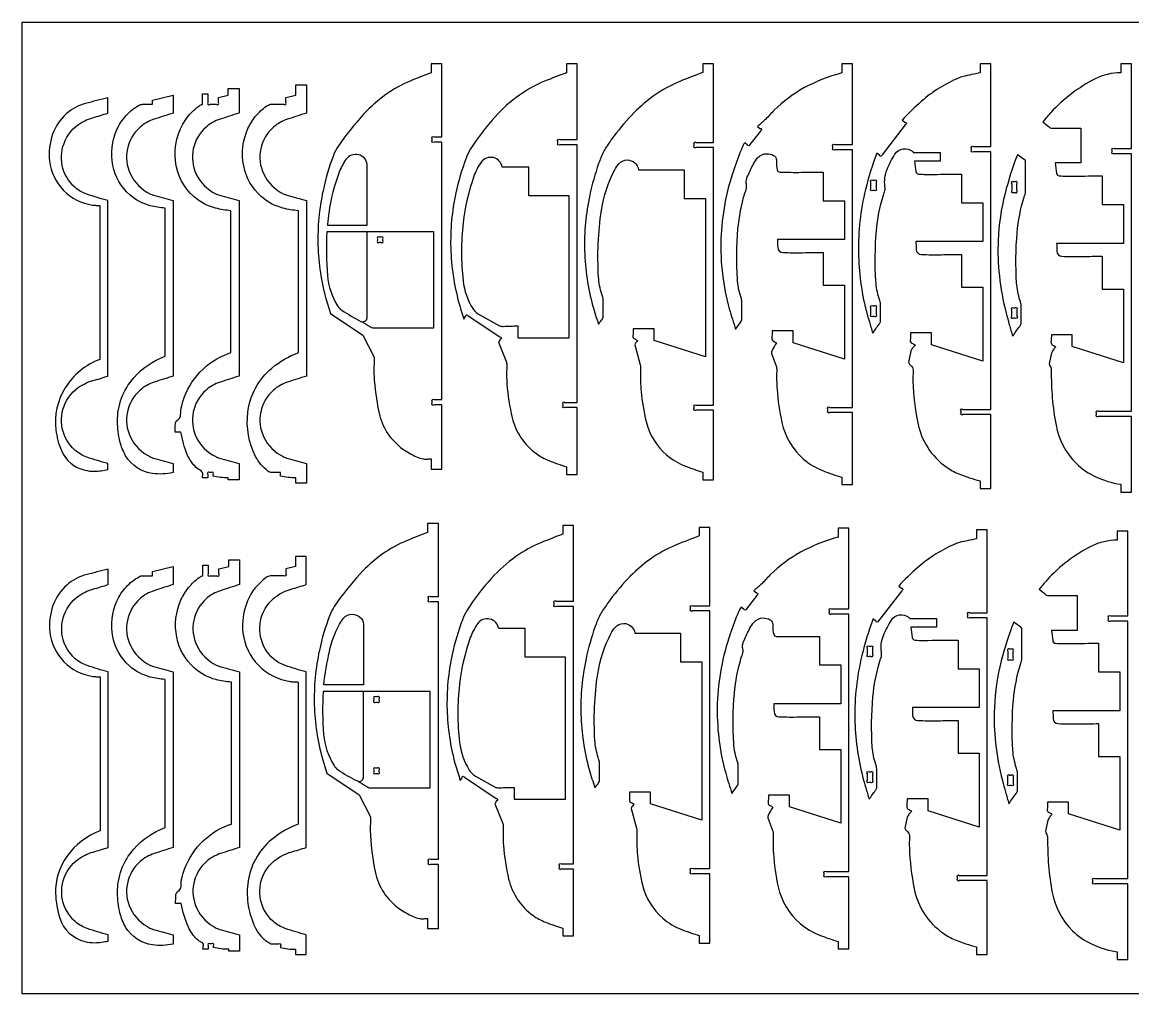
# Model space of a CAD drawing. Extents: x -74 to 131, y -35 to 58.
# Drawn here: x -73.9 to 32.1, y -34.5 to 58.2 of the extents above; entities that cross this region are included whole.
import ezdxf

# ---------------------------------------------------------------- set-up
doc = ezdxf.new("R2010")
doc.units = 0
doc.header["$MEASUREMENT"] = 0
doc.layers.get('0').update_dxf_attribs({"linetype": 'CONTINUOUS'})
doc.layers.add('ETCH', color=5, linetype='CONTINUOUS')
doc.layers.add('LAYER_1', color=18, linetype='CONTINUOUS')

msp = doc.modelspace()

# ---------------------------------------------------------------- linework, layer by layer
msp.add_lwpolyline([(131.01, 58.16), (131.01, -34.55), (-73.86, -34.55), (-73.86, 58.16)], close=True)
at = {"layer": 'ETCH'}
for points in [[(-41.47, 29.59, -0.012843), (-40.62, 29.09, 0.077208), (-40.4, 28.99), (-34.57, 28.99), (-34.57, 38.16), (-40.95, 38.16)], [(-41.81, -14.27, -0.012843), (-40.97, -14.78, 0.077208), (-40.74, -14.88), (-34.91, -14.88), (-34.91, -5.71), (-41.29, -5.71)]]:
    msp.add_lwpolyline(points, format="xyb", dxfattribs=at)
at = {"layer": 'LAYER_1'}
for points in [[(-34.82, 16.49), (-34.82, 15.53), (-33.8, 15.53), (-33.8, 21.65), (-34.55, 21.65, -1), (-34.72, 21.83), (-34.72, 21.97, -1), (-34.55, 22.15), (-33.8, 22.15), (-33.8, 46.72), (-34.55, 46.72, -1), (-34.72, 46.9), (-34.72, 47.04, -1), (-34.55, 47.22), (-33.8, 47.22), (-33.8, 54.18), (-34.82, 54.18), (-34.82, 53.32, 0.01158), (-36.83, 52.55, 0.056715), (-39.15, 51.26, 0.052187), (-41.28, 49.38, 0.037532), (-43.73, 46.28, 0.058109), (-44.16, 45.45, 0.037025), (-45.15, 42.08, 0.060336), (-45.63, 36.88, 0.060322), (-44.86, 31.72), (-44.44, 30.36), (-41.36, 28.31), (-40.3, 26.27, -0.078028), (-40.26, 25.89, 0.031), (-40.28, 24.4, 0.037901), (-39.83, 20.98, 0.189405), (-37.52, 17.43, 0.049278), (-36.22, 16.69, 0.066747), (-35.56, 16.49, 0.057733), (-35.19, 16.48, -0.019225)], [(-21.91, 15.73), (-21.91, 15), (-20.89, 15), (-20.89, 21.39), (-22.06, 21.39, -1), (-22.24, 21.57), (-22.24, 21.71, -1), (-22.06, 21.89), (-20.89, 21.89), (-20.89, 46.46), (-22.56, 46.46, -1), (-22.74, 46.63), (-22.74, 46.78, -1), (-22.56, 46.96), (-20.89, 46.96), (-20.89, 54.18), (-21.91, 54.18), (-21.91, 53.34, 0.011138), (-24, 52.53, 0.057158), (-26.4, 51.21, 0.053536), (-28.73, 49.13, 0.043612), (-31.06, 46.08, 0.051411), (-31.5, 45.19, 0.036287), (-32.47, 41.87, 0.060336), (-32.96, 36.61, 0.060322), (-32.18, 31.4, 0.011291), (-31.95, 30.62, -0.003763), (-31.7, 29.84), (-31.54, 30.09, -1), (-31.29, 30.14), (-28.28, 28.13, -1), (-28.23, 27.89), (-28.41, 27.62), (-27.64, 25.74, -0.057304), (-27.61, 25.32, 0.029813), (-27.59, 23.66, 0.040877), (-27.09, 20.42, 0.181545), (-24.75, 16.97, 0.05984), (-23.59, 16.34, 0.017043)], [(-8.9, 15.22), (-8.9, 14.49), (-7.87, 14.49), (-7.87, 21.13), (-9.55, 21.13, -1), (-9.72, 21.31), (-9.72, 21.46, -1), (-9.55, 21.63), (-7.87, 21.63), (-7.87, 46.2), (-9.55, 46.2, -1), (-9.72, 46.38), (-9.72, 46.52, -1), (-9.55, 46.7), (-7.87, 46.7), (-7.87, 54.18), (-8.9, 54.18), (-8.9, 53.36, 0.009719), (-11.1, 52.51, 0.05729), (-13.53, 51.17, 0.042456), (-15.45, 49.54, 0.035928), (-17.38, 47.29, 0.013503), (-18.11, 46.25, 0.032705), (-18.37, 45.79, 0.029032), (-18.84, 44.67, 0.031155), (-19.69, 41.66, 0.060336), (-20.18, 36.35, 0.060323), (-19.39, 31.08, 0.011291), (-19.13, 30.21, -0.003763), (-18.86, 29.34, -0.036784), (-18.62, 29.65, 0.110753), (-18.42, 29.99), (-18.42, 31.81, 0.034327), (-18.53, 32.21, -0.065222), (-18.85, 33.87, -0.053378), (-18.57, 40.22, -0.084019), (-17.31, 44.07, -0.054475), (-16.92, 44.64, -0.22028), (-16.1, 45.02, -0.181086), (-15.4, 44.75, -0.177894), (-15.02, 44.08), (-10.67, 44.08), (-10.67, 41.35), (-8.64, 41.35), (-8.64, 26.24), (-13.54, 27.8), (-13.54, 28.92), (-15.53, 28.92, -0.024568), (-15.57, 28.23, 0.148453), (-15.53, 28.06, 0.167335), (-15.4, 27.94, -0.043011), (-15.12, 27.78, -0.053806), (-15.28, 27.59, 0.162675), (-15.39, 27.37), (-14.87, 25.48, -0.03761), (-14.85, 24.97, 0.029502), (-14.78, 22.92, 0.037089), (-14.31, 20.07, 0.157363), (-12.36, 16.88, 0.085148), (-10.56, 15.81, 0.015306)], [(4.36, 14.74), (4.36, 14.05), (5.38, 14.05), (5.38, 20.91), (3.21, 20.91, -1), (3.03, 21.09), (3.03, 21.24, -1), (3.21, 21.41), (5.38, 21.41), (5.38, 45.98), (3.71, 45.98, -1), (3.53, 46.16), (3.53, 46.3, -1), (3.71, 46.48), (5.38, 46.48), (5.38, 54.18), (4.36, 54.18), (4.36, 53.32, 0.061921), (0.76, 51.89, 0.067998), (-2.07, 49.78, 0.021444), (-2.49, 49.33, -0.02519), (-2.91, 48.89, -0.020295), (-3.3, 48.55, 0.006764), (-3.69, 48.22), (-3.44, 48.03, -1), (-3.4, 47.78), (-4.4, 46.5, -1), (-4.65, 46.47), (-4.9, 46.66, 0.056291), (-5.14, 46.22, 0.012633), (-5.94, 44.09, 0.075447), (-7.16, 37.48, 0.075461), (-6.37, 30.8, 0.011291), (-6.07, 29.83, -0.003763), (-5.77, 28.86, -0.014708), (-5.27, 29.57, 0.088472), (-5.17, 29.77), (-5.17, 31.58, 0.040504), (-5.27, 31.99, -0.066048), (-5.6, 33.65, -0.037693), (-5.54, 38.44, -0.052115), (-4.88, 41.84, -0.029026), (-4.8, 42.06, 0.063373), (-4.73, 42.29, 0.083563), (-4.73, 42.7, -0.089498), (-4.73, 43.11, -0.058075), (-4.61, 43.49, -0.017801), (-4.06, 44.64, -0.055681), (-3.66, 45.23, -0.219798), (-2.81, 45.62, -0.117737), (-2.14, 45.46, -0.172185), (-1.93, 45.24, -0.124003), (-1.86, 44.83, 0.08265), (-1.79, 44.07, 0.164391), (-1.69, 43.92, 0.161089), (-1.52, 43.86, 0.009921), (0.53, 43.84, -0.003307), (2.59, 43.86), (2.59, 41.13), (4.62, 41.13), (4.62, 37.42), (-1.77, 37.42, 0.009842), (-1.75, 36.67, 0.393252), (-1.27, 36.19, 0.012272), (0.66, 36.17, -0.004091), (2.59, 36.19), (2.59, 33.06), (4.62, 33.06), (4.62, 26.02), (-0.28, 27.58), (-0.28, 28.7), (-2.28, 28.7, -0.024568), (-2.31, 28.01, 0.148453), (-2.28, 27.84, 0.167335), (-2.15, 27.72, -0.043011), (-1.86, 27.56, 0.035977), (-2.3, 26.78, 0.130623), (-2.35, 26.54), (-1.86, 25.27, -0.05357), (-1.84, 24.85, 0.029114), (-1.81, 23.15, 0.035901), (-1.35, 19.97, 0.163176), (0.73, 16.47, 0.085575), (2.61, 15.35, 0.014882)], [(17.58, 14.4), (17.58, 13.67), (18.6, 13.67), (18.6, 20.72), (15.93, 20.72, -1), (15.75, 20.9), (15.75, 21.05, -1), (15.93, 21.22), (18.6, 21.22), (18.6, 45.79), (16.93, 45.79, -1), (16.75, 45.97), (16.75, 46.11, -1), (16.93, 46.29), (18.6, 46.29), (18.6, 54.18), (17.58, 54.18), (17.58, 53.33, 0.012013), (15.95, 52.98, 0.043438), (15.52, 52.84, 0.077071), (11.99, 50.63, 0.031251), (10.14, 48.82), (10.4, 48.63, -1), (10.43, 48.38), (8.21, 45.52, -1), (7.96, 45.49), (7.71, 45.68, 0.028113), (6.64, 42.2, 0.065025), (5.96, 36.18, 0.028538), (6.17, 33.38, 0.029197), (6.69, 30.68, 0.011608), (7, 29.58, -0.003869), (7.32, 28.48, -0.014708), (7.93, 29.34, 0.088472), (8.05, 29.58), (8.05, 31.39, 0.040504), (7.95, 31.8, -0.066048), (7.62, 33.46, -0.037693), (7.68, 38.25, -0.052115), (8.34, 41.65, -0.028884), (8.42, 41.87, 0.062945), (8.49, 42.1, 0.076202), (8.49, 42.5, -0.133631), (8.69, 44.11, -0.043844), (9.44, 45.57, -0.460888), (11.14, 45.82, -0.102034), (11.17, 45.77, 0.177148), (11.21, 45.73), (13.75, 45.73), (13.75, 44.9), (11.31, 44.9, 0.002487), (11.43, 43.92, 0.360375), (11.7, 43.67, 0.020957), (13.14, 43.64, -0.005432), (15.81, 43.67), (15.81, 40.94), (17.84, 40.94), (17.84, 37.23), (11.45, 37.23, 0.008503), (11.47, 36.48, 0.393252), (11.95, 36, 0.012272), (13.88, 35.98, -0.004091), (15.81, 36), (15.81, 32.87), (17.84, 32.87), (17.84, 25.83), (12.94, 27.39), (12.94, 28.51), (10.94, 28.51, -0.024568), (10.91, 27.82, 0.148453), (10.94, 27.65, 0.167335), (11.07, 27.53, -0.043011), (11.36, 27.37, -0.023258), (11.15, 27.09, 0.069876), (10.97, 26.78), (10.74, 25.73, 0.187059), (10.88, 25.5, -0.16278), (11.16, 25.08, -0.090499), (11.19, 24.84, 0.028996), (11.16, 23.88, 0.041055), (11.62, 19.93, 0.191262), (14.34, 15.73, 0.0569), (15.54, 15.07, 0.036435)], [(31.01, 14.07), (31.01, 13.32), (32.03, 13.32), (32.03, 20.55), (28.86, 20.55, -1), (28.69, 20.73), (28.69, 20.88, -1), (28.86, 21.05), (32.03, 21.05), (32.03, 45.62), (30.36, 45.62, -1), (30.19, 45.8), (30.19, 45.95, -1), (30.36, 46.12), (32.03, 46.12), (32.03, 54.18), (31.01, 54.18), (31.01, 53.34, 0.117904), (28.55, 52.75, 0.090171), (24.33, 49.55, 0.014621), (23.95, 49.11, -0.004873), (23.57, 48.65, -0.016502), (24.19, 48.15, 0.09933), (24.36, 48.05), (27.19, 48.05), (27.19, 44.73), (24.74, 44.73, 0.001901), (24.86, 43.75, 0.360443), (25.13, 43.5, 0.020886), (26.57, 43.47, -0.005414), (29.24, 43.5), (29.24, 40.77), (31.27, 40.77), (31.27, 37.06), (24.88, 37.06, 0.008503), (24.9, 36.31, 0.393252), (25.38, 35.83, 0.012272), (27.31, 35.81, -0.004091), (29.24, 35.83), (29.24, 32.7), (31.27, 32.7), (31.27, 25.66), (26.37, 27.22), (26.37, 28.34), (24.38, 28.34, -0.024568), (24.34, 27.65, 0.148453), (24.38, 27.48, 0.167335), (24.5, 27.36, -0.043011), (24.79, 27.2, -0.023258), (24.58, 26.92, 0.069876), (24.4, 26.61), (24.17, 25.56, 0.112129), (24.25, 25.34, -0.149624), (24.37, 24.92, 0.049333), (24.82, 19.71, 0.153631), (26.76, 16.06, 0.08541), (28.56, 14.81, 0.072962)], [(-47.5, 26.64), (-47.5, 40.18, -0.045607), (-48.97, 40.42, -0.119052), (-51.04, 41.52, -0.164437), (-52.72, 44.45, -0.154496), (-52.32, 48.01, -0.067132), (-51.58, 49.2, -0.067132), (-50.56, 50.15, -0.094604), (-50.16, 50.33), (-48.88, 50.33, 1), (-48.7, 50.51), (-48.7, 50.97), (-47.76, 51.2), (-47.76, 52.18), (-46.74, 52.18), (-46.74, 49.49, -0.0023), (-48.54, 48.91, 0.102473), (-49.88, 48.15, 0.336459), (-50.81, 43.67, 0.170276), (-48.95, 41.8, 0.041463), (-48.59, 41.66, 0.008219), (-46.74, 41.15), (-46.74, 24.4, -0.0023), (-48.54, 23.82, 0.102473), (-49.88, 23.06, 0.336459), (-50.81, 18.58, 0.170276), (-48.95, 16.71, 0.041463), (-48.59, 16.57, 0.008219), (-46.74, 16.06), (-46.74, 14.17), (-47.76, 14.17), (-47.76, 14.7, -0.040458), (-48.49, 14.72, -0.040959), (-49.2, 14.86), (-49.2, 15.19), (-50.05, 15.19, -0.150836), (-50.41, 15.33, -0.117974), (-51.59, 16.73, -0.146319), (-52.33, 20.91, -0.192468), (-50.03, 25.16, -0.083871)], [(-65.68, 15.48), (-65.68, 16.06, -0.019771), (-67.69, 16.66, -0.097096), (-68.83, 17.33, -0.336459), (-69.75, 21.8, -0.170276), (-67.9, 23.67, -0.044461), (-67.13, 23.96, 0.01152), (-65.68, 24.4), (-65.68, 41.15, -0.019771), (-67.69, 41.75, -0.097096), (-68.83, 42.41, -0.336459), (-69.75, 46.89, -0.170276), (-67.9, 48.76, -0.044461), (-67.13, 49.05, 0.01152), (-65.68, 49.49), (-65.68, 50.95, 0.004903), (-67.81, 50.41, 0.116274), (-69.63, 49.44, 0.126509), (-70.96, 47.48, 0.115888), (-71.25, 44.92, 0.165557), (-69.92, 42.12, 0.165558), (-67.15, 40.72, 0.027352), (-66.8, 40.69, -0.009115), (-66.45, 40.67), (-66.45, 25.99, 0.164612), (-69.76, 23.28, 0.171175), (-70.65, 19.26, 0.07237), (-70.12, 17.29, 0.234888), (-67.9, 15.42, 0.06659), (-66.96, 15.32, 0.048535)], [(-60.23, 26.29), (-60.23, 40.43, -0.045578), (-61.64, 40.65, -0.119082), (-63.6, 41.7, -0.164652), (-65.21, 44.5, -0.154282), (-64.82, 47.92, -0.080612), (-63.95, 49.25, -0.080612), (-62.7, 50.24, -0.124982), (-62.37, 50.33), (-61.43, 50.33), (-61.43, 50.72), (-59.46, 51.2), (-59.46, 49.49, -0.0023), (-61.27, 48.91, 0.102473), (-62.61, 48.15, 0.336459), (-63.54, 43.67, 0.170276), (-61.68, 41.8, 0.041463), (-61.32, 41.66, 0.008219), (-59.46, 41.15), (-59.46, 24.4, -0.0023), (-61.27, 23.82, 0.102473), (-62.61, 23.06, 0.336459), (-63.54, 18.58, 0.170276), (-61.68, 16.71, 0.041463), (-61.32, 16.57, 0.008219), (-59.46, 16.06), (-59.46, 15.19, -0.088823), (-61.43, 15.1, -0.230967), (-63.99, 16.8, -0.07343), (-64.53, 18.15, -0.05589), (-64.77, 20.05, -0.186646), (-63.21, 24.24, -0.121989)], [(-58.72, 19.05), (-59.26, 19.05, -0.012709), (-59.24, 19.83, -0.186771), (-59.1, 20.15, -0.031934), (-58.93, 20.3, 0.130659), (-58.79, 20.48, 0.101306), (-58.74, 20.69, -0.060865), (-58.64, 21.56, -0.116481), (-57.17, 24.46, -0.116481), (-54.56, 26.4, -0.017395), (-54.25, 26.52, 0.005798), (-53.94, 26.64), (-53.94, 40.18, -0.045607), (-55.41, 40.42, -0.119052), (-57.47, 41.52, -0.187593), (-59.24, 44.94, -0.176665), (-58.25, 48.89, -0.046818), (-57.71, 49.55, -0.04327), (-57, 50.15, -0.034612), (-56.74, 50.31, -0.119897), (-56.65, 50.33), (-56.65, 51.33), (-56.15, 51.33), (-56.15, 50.51, 1), (-55.97, 50.33), (-55.32, 50.33, 1), (-55.14, 50.51), (-55.14, 50.97), (-54.2, 51.2), (-54.2, 51.85), (-53.17, 51.85), (-53.17, 49.49, -0.0023), (-54.98, 48.91, 0.102473), (-56.32, 48.15, 0.336459), (-57.25, 43.67, 0.170276), (-55.39, 41.8, 0.041463), (-55.03, 41.66, 0.008219), (-53.17, 41.15), (-53.17, 24.4, -0.0023), (-54.98, 23.82, 0.102473), (-56.32, 23.06, 0.336459), (-57.25, 18.58, 0.170276), (-55.39, 16.71, 0.041463), (-55.03, 16.57, 0.008219), (-53.17, 16.06), (-53.17, 14.49), (-54.2, 14.49), (-54.2, 14.7, -0.040458), (-54.93, 14.72, -0.040959), (-55.64, 14.86), (-55.64, 15.02, 1), (-55.82, 15.19), (-55.97, 15.19, 1), (-56.15, 15.02), (-56.15, 14.69), (-56.65, 14.69, -0.042249), (-56.62, 15.02, 0.164319), (-56.65, 15.19, 0.142751), (-56.78, 15.34, -0.073336), (-57.4, 15.82, -0.092121), (-58.11, 16.92, -0.054046)], [(-44.73, 38.81), (-40.95, 38.81), (-40.95, 44.59, 0.327649), (-41.75, 45.52, 0.30501), (-42.97, 45.06, 0.064273), (-43.6, 43.87, 0.055133), (-44.6, 39.94, 0.007933), (-44.67, 39.37, -0.002644)], [(-26.55, 29.18), (-26.55, 28.06), (-21.66, 28.06), (-21.66, 41.61), (-25.51, 41.61), (-25.51, 44.33), (-28.04, 44.33, 0.307009), (-28.89, 45.24, 0.30501), (-30.06, 44.8, 0.068756), (-30.74, 43.48, 0.057139), (-31.77, 39.02, 0.056363), (-31.78, 33.48, 0.112085), (-30.85, 30.83, 0.06631), (-30.6, 30.53, 0.057154), (-30.24, 30.26), (-28.3, 29.18, 0.076491), (-27.95, 29.14, -0.012724)], [(20.68, 28.19, -0.014665), (21.35, 29.14, 0.088209), (21.49, 29.41), (21.49, 31.23, 0.040603), (21.38, 31.64, -0.066272), (21.06, 33.29, -0.037569), (21.11, 38.08, -0.052115), (21.77, 41.48, -0.028888), (21.85, 41.7, 0.062959), (21.92, 41.93), (21.92, 44.91, 0.137471), (21.79, 45.06, -0.022773), (21.14, 45.52, 0.030864), (19.95, 41.81, 0.052022), (19.3, 37.35, 0.037686), (19.41, 33.97, 0.035172), (20.06, 30.41, 0.007553), (20.36, 29.3, -0.002518)], [(7.15, 42.27), (7.15, 42.92, -1), (7.33, 43.1), (7.48, 43.1, -1), (7.65, 42.92), (7.65, 42.27, -1), (7.48, 42.1), (7.33, 42.1, -1)], [(20.91, 42.93), (20.76, 42.93, 1), (20.59, 42.75), (20.59, 42.11, 1), (20.76, 41.93), (20.91, 41.93, 1), (21.09, 42.11), (21.09, 42.75, 1)], [(-40.95, 38.16), (-44.78, 38.16, 0.033708), (-44.72, 34, 0.119738), (-43.76, 31.09, 0.10777), (-43.35, 30.68, 0.029272), (-41.53, 29.62, 0.544062), (-40.95, 29.96)], [(-39.77, 37.16), (-39.63, 37.16, 1), (-39.45, 37.33), (-39.45, 37.48, 1), (-39.63, 37.66), (-39.77, 37.66, 1), (-39.95, 37.48), (-39.95, 37.33, 1)], [(7.65, 30.91), (7.65, 30.27, -1), (7.48, 30.09), (7.33, 30.09, -1), (7.15, 30.27), (7.15, 30.91, -1), (7.33, 31.09), (7.48, 31.09, -1)], [(20.76, 30.92), (20.91, 30.92, -1), (21.09, 30.75), (21.09, 30.1, -1), (20.91, 29.92), (20.76, 29.92, -1), (20.59, 30.1), (20.59, 30.75, -1)], [(-35.17, -27.37), (-35.17, -28.33), (-34.14, -28.33), (-34.14, -22.21), (-34.89, -22.21, -1), (-35.07, -22.04), (-35.07, -21.89, -1), (-34.89, -21.71), (-34.14, -21.71), (-34.14, 2.85), (-34.89, 2.85, -1), (-35.07, 3.03), (-35.07, 3.18, -1), (-34.89, 3.35), (-34.14, 3.35), (-34.14, 10.32), (-35.17, 10.32), (-35.17, 9.46, 0.01158), (-37.17, 8.68, 0.056715), (-39.5, 7.39, 0.052187), (-41.63, 5.51, 0.037532), (-44.07, 2.42, 0.058109), (-44.5, 1.59, 0.037025), (-45.5, -1.78, 0.060336), (-45.98, -6.98, 0.060322), (-45.21, -12.14), (-44.79, -13.5), (-41.71, -15.56), (-40.64, -17.6, -0.078028), (-40.61, -17.97, 0.031), (-40.62, -19.47, 0.037901), (-40.18, -22.89, 0.189405), (-37.86, -26.43, 0.049278), (-36.56, -27.17, 0.066747), (-35.9, -27.37, 0.057733), (-35.53, -27.38, -0.019225)], [(-22.26, -28.3), (-22.26, -29.03), (-21.23, -29.03), (-21.23, -22.65), (-22.41, -22.65, -1), (-22.58, -22.47), (-22.58, -22.32, -1), (-22.41, -22.15), (-21.23, -22.15), (-21.23, 2.42), (-22.91, 2.42, -1), (-23.08, 2.6), (-23.08, 2.74, -1), (-22.91, 2.92), (-21.23, 2.92), (-21.23, 10.15), (-22.26, 10.15), (-22.26, 9.3, 0.011138), (-24.35, 8.5, 0.057158), (-26.74, 7.17, 0.053536), (-29.08, 5.1, 0.043612), (-31.4, 2.05, 0.051411), (-31.84, 1.15, 0.036287), (-32.82, -2.17, 0.060336), (-33.31, -7.42, 0.060322), (-32.53, -12.64, 0.011291), (-32.29, -13.42, -0.003763), (-32.05, -14.19), (-31.88, -13.94, -1), (-31.64, -13.89), (-28.63, -15.9, -1), (-28.58, -16.15), (-28.76, -16.41), (-27.98, -18.3, -0.057304), (-27.95, -18.71, 0.029813), (-27.93, -20.37, 0.040877), (-27.43, -23.61, 0.181545), (-25.1, -27.07, 0.05984), (-23.94, -27.7, 0.017043)], [(-9.24, -29), (-9.24, -29.73), (-8.22, -29.73), (-8.22, -23.09), (-9.89, -23.09, -1), (-10.07, -22.91), (-10.07, -22.77, -1), (-9.89, -22.59), (-8.22, -22.59), (-8.22, 1.98), (-9.89, 1.98, -1), (-10.07, 2.16), (-10.07, 2.3, -1), (-9.89, 2.48), (-8.22, 2.48), (-8.22, 9.96), (-9.24, 9.96), (-9.24, 9.14, 0.009719), (-11.45, 8.28, 0.05729), (-13.88, 6.94, 0.042456), (-15.79, 5.32, 0.035928), (-17.73, 3.06, 0.013503), (-18.46, 2.02, 0.032705), (-18.72, 1.57, 0.029032), (-19.19, 0.45, 0.031155), (-20.04, -2.56, 0.060336), (-20.53, -7.87, 0.060323), (-19.74, -13.14, 0.011291), (-19.48, -14.02, -0.003763), (-19.2, -14.89, -0.036784), (-18.96, -14.58, 0.110753), (-18.77, -14.24), (-18.77, -12.42, 0.034327), (-18.87, -12.01, -0.065222), (-19.2, -10.35, -0.053378), (-18.92, -4, -0.084019), (-17.65, -0.15, -0.054475), (-17.27, 0.42, -0.22028), (-16.45, 0.79, -0.181086), (-15.74, 0.53, -0.177894), (-15.37, -0.15), (-11.01, -0.15), (-11.01, -2.87), (-8.99, -2.87), (-8.99, -17.98), (-13.88, -16.42), (-13.88, -15.3), (-15.88, -15.3, -0.024568), (-15.91, -15.99, 0.148453), (-15.88, -16.16, 0.167335), (-15.75, -16.28, -0.043011), (-15.46, -16.44, -0.053806), (-15.62, -16.63, 0.162675), (-15.74, -16.86), (-15.22, -18.74, -0.03761), (-15.19, -19.25, 0.029502), (-15.13, -21.31, 0.037089), (-14.66, -24.16, 0.157363), (-12.7, -27.34, 0.085148), (-10.9, -28.42, 0.015306)], [(4.02, -29.57), (4.02, -30.26), (5.04, -30.26), (5.04, -23.39), (2.87, -23.39, -1), (2.69, -23.21), (2.69, -23.07, -1), (2.87, -22.89), (5.04, -22.89), (5.04, 1.68), (3.37, 1.68, -1), (3.19, 1.85), (3.19, 2, -1), (3.37, 2.18), (5.04, 2.18), (5.04, 9.88), (4.02, 9.88), (4.02, 9.02, 0.061921), (0.42, 7.58, 0.067998), (-2.42, 5.47, 0.021444), (-2.84, 5.03, -0.02519), (-3.26, 4.58, -0.020295), (-3.64, 4.25, 0.006764), (-4.03, 3.92), (-3.78, 3.72, -1), (-3.75, 3.47), (-4.74, 2.19, -1), (-4.99, 2.16), (-5.24, 2.36, 0.056291), (-5.49, 1.91, 0.012633), (-6.28, -0.21, 0.075447), (-7.51, -6.83, 0.075461), (-6.71, -13.51, 0.011291), (-6.42, -14.48, -0.003763), (-6.11, -15.44, -0.014708), (-5.61, -14.73, 0.088472), (-5.51, -14.54), (-5.51, -12.72, 0.040504), (-5.61, -12.31, -0.066048), (-5.94, -10.65, -0.037693), (-5.88, -5.87, -0.052115), (-5.22, -2.47, -0.029026), (-5.14, -2.24, 0.063373), (-5.07, -2.01, 0.083563), (-5.08, -1.6, -0.089498), (-5.08, -1.19, -0.058075), (-4.96, -0.82, -0.017801), (-4.4, 0.34, -0.055681), (-4, 0.92, -0.219798), (-3.15, 1.32, -0.117737), (-2.48, 1.15, -0.172185), (-2.27, 0.93, -0.124003), (-2.2, 0.53, 0.08265), (-2.13, -0.24, 0.164391), (-2.04, -0.39, 0.161089), (-1.87, -0.45, 0.009921), (0.19, -0.46, -0.003307), (2.25, -0.45), (2.25, -3.17), (4.27, -3.17), (4.27, -6.89), (-2.11, -6.89, 0.009842), (-2.1, -7.64, 0.393252), (-1.61, -8.12, 0.012272), (0.32, -8.13, -0.004091), (2.25, -8.12), (2.25, -11.24), (4.27, -11.24), (4.27, -18.28), (-0.63, -16.72), (-0.63, -15.6), (-2.62, -15.6, -0.024568), (-2.66, -16.29, 0.148453), (-2.62, -16.47, 0.167335), (-2.49, -16.59, -0.043011), (-2.21, -16.74, 0.035977), (-2.65, -17.52, 0.130623), (-2.69, -17.77), (-2.21, -19.04, -0.05357), (-2.18, -19.46, 0.029114), (-2.16, -21.15, 0.035901), (-1.7, -24.34, 0.163176), (0.39, -27.83, 0.085575), (2.27, -28.95, 0.014882)], [(17.24, -30.07), (17.24, -30.8), (18.26, -30.8), (18.26, -23.75), (15.59, -23.75, -1), (15.41, -23.57), (15.41, -23.42, -1), (15.59, -23.25), (18.26, -23.25), (18.26, 1.32), (16.59, 1.32, -1), (16.41, 1.5), (16.41, 1.65, -1), (16.59, 1.82), (18.26, 1.82), (18.26, 9.72), (17.24, 9.72), (17.24, 8.86, 0.012013), (15.61, 8.52, 0.043438), (15.18, 8.37, 0.077071), (11.65, 6.16, 0.031251), (9.8, 4.35), (10.06, 4.16, -1), (10.09, 3.91), (7.87, 1.05, -1), (7.62, 1.02), (7.36, 1.22, 0.028113), (6.29, -2.27, 0.065025), (5.62, -8.29, 0.028538), (5.83, -11.09, 0.029197), (6.35, -13.79, 0.011608), (6.66, -14.89, -0.003869), (6.98, -15.99, -0.014708), (7.59, -15.13, 0.088472), (7.71, -14.89), (7.71, -13.07, 0.040504), (7.61, -12.66, -0.066048), (7.28, -11.01, -0.037693), (7.34, -6.22, -0.052115), (8, -2.82, -0.028884), (8.08, -2.6, 0.062945), (8.15, -2.37, 0.076202), (8.15, -1.97, -0.133631), (8.35, -0.36, -0.043844), (9.1, 1.1, -0.460888), (10.79, 1.35, -0.102034), (10.83, 1.31, 0.177148), (10.87, 1.26), (13.41, 1.26), (13.41, 0.43), (10.97, 0.43, 0.003615), (11.09, -0.54, 0.350637), (11.36, -0.8, 0.027654), (12.18, -0.83, -0.004608), (15.47, -0.8), (15.47, -3.53), (17.49, -3.53), (17.49, -7.24), (11.11, -7.24, 0.008503), (11.13, -7.99, 0.393252), (11.61, -8.47, 0.012272), (13.54, -8.49, -0.004091), (15.47, -8.47), (15.47, -11.6), (17.49, -11.6), (17.49, -18.64), (12.6, -17.08), (12.6, -15.95), (10.6, -15.95, -0.024568), (10.57, -16.65, 0.148453), (10.6, -16.82, 0.167335), (10.73, -16.94, -0.043011), (11.02, -17.1, -0.023258), (10.81, -17.38, 0.069876), (10.62, -17.69), (10.39, -18.74, 0.187059), (10.54, -18.97, -0.16278), (10.82, -19.38, -0.090499), (10.84, -19.63, 0.028996), (10.82, -20.59, 0.041055), (11.28, -24.54, 0.191262), (14, -28.73, 0.0569), (15.2, -29.4, 0.036435)], [(30.66, -30.53), (30.66, -31.28), (31.68, -31.28), (31.68, -24.04), (28.51, -24.04, -1), (28.33, -23.87), (28.33, -23.72, -1), (28.51, -23.54), (31.68, -23.54), (31.68, 1.02), (30.01, 1.02, -1), (29.83, 1.2), (29.83, 1.35, -1), (30.01, 1.52), (31.68, 1.52), (31.68, 9.59), (30.66, 9.59), (30.66, 8.74, 0.117904), (28.2, 8.16, 0.090171), (23.97, 4.95, 0.014621), (23.59, 4.51, -0.004873), (23.22, 4.06, -0.016502), (23.83, 3.55, 0.09933), (24, 3.45), (26.83, 3.45), (26.83, 0.13), (24.38, 0.13, 0.001901), (24.5, -0.85, 0.360443), (24.77, -1.1, 0.020886), (26.21, -1.13, -0.005414), (28.88, -1.1), (28.88, -3.83), (30.91, -3.83), (30.91, -7.54), (24.53, -7.54, 0.008503), (24.54, -8.29, 0.393252), (25.03, -8.77, 0.012272), (26.96, -8.79, -0.004091), (28.88, -8.77), (28.88, -11.9), (30.91, -11.9), (30.91, -18.94), (26.01, -17.37), (26.01, -16.25), (24.02, -16.25, -0.024568), (23.98, -16.95, 0.148453), (24.02, -17.12, 0.167335), (24.15, -17.24, -0.043011), (24.43, -17.4, -0.023258), (24.22, -17.68, 0.069876), (24.04, -17.98), (23.81, -19.04, 0.112129), (23.89, -19.26, -0.149624), (24.02, -19.68, 0.049333), (24.46, -24.88, 0.153631), (26.4, -28.54, 0.08541), (28.2, -29.79, 0.072962)], [(-56.61, -30.29, -0.045369), (-56.57, -29.92, 0.176681), (-56.61, -29.73, 0.167935), (-56.71, -29.64, -0.09214), (-57.18, -29.34, -0.100655), (-58, -28.18, -0.060423), (-58.68, -25.93), (-59.22, -25.93, -0.012709), (-59.2, -25.15, -0.186771), (-59.06, -24.83, -0.031934), (-58.88, -24.68, 0.130659), (-58.75, -24.5, 0.101306), (-58.7, -24.29, -0.060865), (-58.6, -23.43, -0.116481), (-57.13, -20.52, -0.116481), (-54.51, -18.58, -0.017395), (-54.21, -18.46, 0.005798), (-53.9, -18.35), (-53.9, -4.8, -0.045607), (-55.37, -4.56, -0.119052), (-57.43, -3.47, -0.164437), (-59.11, -0.53, -0.154496), (-58.71, 3.03, -0.067132), (-57.98, 4.22, -0.067132), (-56.96, 5.17, -0.034612), (-56.7, 5.33, -0.119897), (-56.61, 5.35), (-56.61, 6.35), (-56.11, 6.35), (-56.11, 5.53, 1), (-55.93, 5.35), (-55.28, 5.35, 1), (-55.1, 5.53), (-55.1, 5.99), (-54.15, 6.22), (-54.15, 6.87), (-53.13, 6.87), (-53.13, 4.51, -0.0023), (-54.93, 3.92, 0.102473), (-56.28, 3.16, 0.336459), (-57.2, -1.31, 0.170276), (-55.35, -3.18, 0.041463), (-54.99, -3.32, 0.008219), (-53.13, -3.83), (-53.13, -20.58, -0.0023), (-54.93, -21.17, 0.102473), (-56.28, -21.93, 0.336459), (-57.2, -26.4, 0.170276), (-55.35, -28.27, 0.041463), (-54.99, -28.41, 0.008219), (-53.13, -28.92), (-53.13, -30.49), (-54.15, -30.49), (-54.15, -30.28, -0.040458), (-54.91, -30.26, -0.043218), (-55.6, -30.12), (-55.6, -29.97, 1), (-55.78, -29.79), (-55.93, -29.79, 1), (-56.11, -29.97), (-56.11, -30.29)], [(-50.07, -29.79), (-49.39, -29.79, -1), (-49.21, -29.97), (-49.21, -30.12, 0.043218), (-48.52, -30.26, 0.040458), (-47.77, -30.28), (-47.77, -30.81), (-46.75, -30.81), (-46.75, -28.92, -0.019771), (-48.75, -28.32, -0.097096), (-49.89, -27.66, -0.336459), (-50.82, -23.18, -0.170276), (-48.96, -21.31, -0.044461), (-48.2, -21.02, 0.01152), (-46.75, -20.58), (-46.75, -3.83, -0.019771), (-48.75, -3.23, -0.097096), (-49.89, -2.57, -0.336459), (-50.82, 1.91, -0.170276), (-48.96, 3.78, -0.044461), (-48.2, 4.07, 0.01152), (-46.75, 4.51), (-46.75, 7.19), (-47.77, 7.19), (-47.77, 6.22), (-48.71, 5.99), (-48.71, 5.53, -1), (-48.89, 5.35), (-50.17, 5.35, 0.094545), (-50.57, 5.17, 0.140249), (-52.36, 2.94, 0.129401), (-52.79, -0.12, 0.165557), (-51.32, -3.2, 0.165558), (-48.28, -4.74, 0.027352), (-47.9, -4.78, -0.009115), (-47.51, -4.8), (-47.51, -18.35, 0.083871), (-50.04, -19.82, 0.192468), (-52.34, -24.07, 0.072374), (-52.28, -26.15, 0.067022), (-51.6, -28.28, 0.080436), (-51.03, -29.11, 0.079481), (-50.22, -29.73, 0.060965)], [(-65.66, -29.51), (-65.66, -28.92, -0.019771), (-67.66, -28.32, -0.097096), (-68.8, -27.66, -0.336459), (-69.73, -23.18, -0.170276), (-67.87, -21.31, -0.044461), (-67.11, -21.02, 0.01152), (-65.66, -20.58), (-65.66, -3.83, -0.019771), (-67.66, -3.23, -0.097096), (-68.8, -2.57, -0.336459), (-69.73, 1.91, -0.170276), (-67.87, 3.78, -0.044461), (-67.11, 4.07, 0.01152), (-65.66, 4.51), (-65.66, 5.97, 0.004903), (-67.79, 5.43, 0.116274), (-69.6, 4.46, 0.126509), (-70.93, 2.5, 0.115888), (-71.22, -0.06, 0.165557), (-69.89, -2.86, 0.165558), (-67.12, -4.26, 0.027352), (-66.77, -4.29, -0.009115), (-66.42, -4.31), (-66.42, -18.99, 0.148785), (-69.61, -21.44, 0.163556), (-70.68, -24.96, 0.070492), (-70.27, -27.34, 0.260736), (-67.89, -29.56, 0.066665), (-66.94, -29.67, 0.048834)], [(-60.23, -18.69), (-60.23, -4.55, -0.045578), (-61.64, -4.33, -0.119082), (-63.6, -3.29, -0.164652), (-65.21, -0.48, -0.154282), (-64.82, 2.93, -0.080612), (-63.95, 4.27, -0.080612), (-62.7, 5.25, -0.124982), (-62.35, 5.35), (-61.43, 5.35), (-61.43, 5.74), (-59.46, 6.22), (-59.46, 4.51, -0.0023), (-61.27, 3.92, 0.102473), (-62.61, 3.16, 0.336459), (-63.54, -1.31, 0.170276), (-61.68, -3.18, 0.041463), (-61.32, -3.32, 0.008219), (-59.46, -3.83), (-59.46, -20.58, -0.0023), (-61.27, -21.17, 0.102473), (-62.61, -21.93, 0.336459), (-63.54, -26.4, 0.170276), (-61.68, -28.27, 0.041463), (-61.32, -28.41, 0.008219), (-59.46, -28.92), (-59.46, -29.8, -0.088823), (-61.43, -29.88, -0.230967), (-63.99, -28.18, -0.073429), (-64.53, -26.83, -0.05589), (-64.77, -24.93, -0.186646), (-63.21, -20.74, -0.121989)], [(-45.08, -5.06, -0.025331), (-44.54, -1.89, -0.066812), (-43.58, 0.72, -0.054475), (-43.19, 1.29, -0.22028), (-42.37, 1.67, -0.181086), (-41.62, 1.39, -0.197306), (-41.29, 0.73), (-41.29, -5.06)], [(-26.9, -14.86), (-26.9, -15.98), (-22, -15.98), (-22, -2.43), (-25.85, -2.43), (-25.85, 0.3), (-28.38, 0.3, 0.307009), (-29.23, 1.21, 0.30501), (-30.4, 0.77, 0.068756), (-31.09, -0.56, 0.057139), (-32.12, -5.02, 0.056363), (-32.12, -10.55, 0.112085), (-31.19, -13.21, 0.06631), (-30.95, -13.51, 0.057154), (-30.58, -13.77), (-28.64, -14.86, 0.076491), (-28.29, -14.89, -0.012724)], [(20.32, -16.41, -0.014665), (21, -15.45, 0.088209), (21.13, -15.19), (21.13, -13.37, 0.040603), (21.03, -12.96, -0.066272), (20.7, -11.3, -0.037569), (20.76, -6.51, -0.052115), (21.42, -3.12, -0.028888), (21.5, -2.9, 0.062959), (21.56, -2.67), (21.56, 0.31, 0.137471), (21.43, 0.46, -0.022773), (20.78, 0.92, 0.030864), (19.59, -2.79, 0.052022), (18.94, -7.24, 0.037686), (19.05, -10.62, 0.035172), (19.7, -14.19, 0.007553), (20, -15.3, -0.002518)], [(6.81, -2.19), (6.81, -1.55, -1), (6.99, -1.37), (7.13, -1.37, -1), (7.31, -1.55), (7.31, -2.19, -1), (7.13, -2.37), (6.99, -2.37, -1)], [(20.73, -2.49), (20.73, -1.85, 1), (20.55, -1.67), (20.41, -1.67, 1), (20.23, -1.85), (20.23, -2.49, 1), (20.41, -2.67), (20.55, -2.67, 1)], [(-41.29, -5.71), (-45.13, -5.71, 0.036451), (-45.09, -9.79, 0.119738), (-44.1, -12.77, 0.10777), (-43.7, -13.19, 0.029272), (-41.87, -14.24, 0.544062), (-41.29, -13.9)], [(-39.79, -6.53), (-39.79, -6.39, 1), (-39.97, -6.21), (-40.12, -6.21, 1), (-40.29, -6.39), (-40.29, -6.53, 1), (-40.12, -6.71), (-39.97, -6.71, 1)], [(-39.97, -13.03), (-40.12, -13.03, 1), (-40.29, -13.21), (-40.29, -13.36, 1), (-40.12, -13.53), (-39.97, -13.53, 1), (-39.79, -13.36), (-39.79, -13.21, 1)], [(6.99, -13.38), (7.13, -13.38, -1), (7.31, -13.55), (7.31, -14.2, -1), (7.13, -14.38), (6.99, -14.38, -1), (6.81, -14.2), (6.81, -13.55, -1)], [(20.23, -14.5), (20.23, -13.85, -1), (20.41, -13.67), (20.55, -13.67, -1), (20.73, -13.85), (20.73, -14.5, -1), (20.55, -14.68), (20.41, -14.68, -1)]]:
    msp.add_lwpolyline(points, format="xyb", close=True, dxfattribs=at)

doc.saveas('drawing.dxf')
